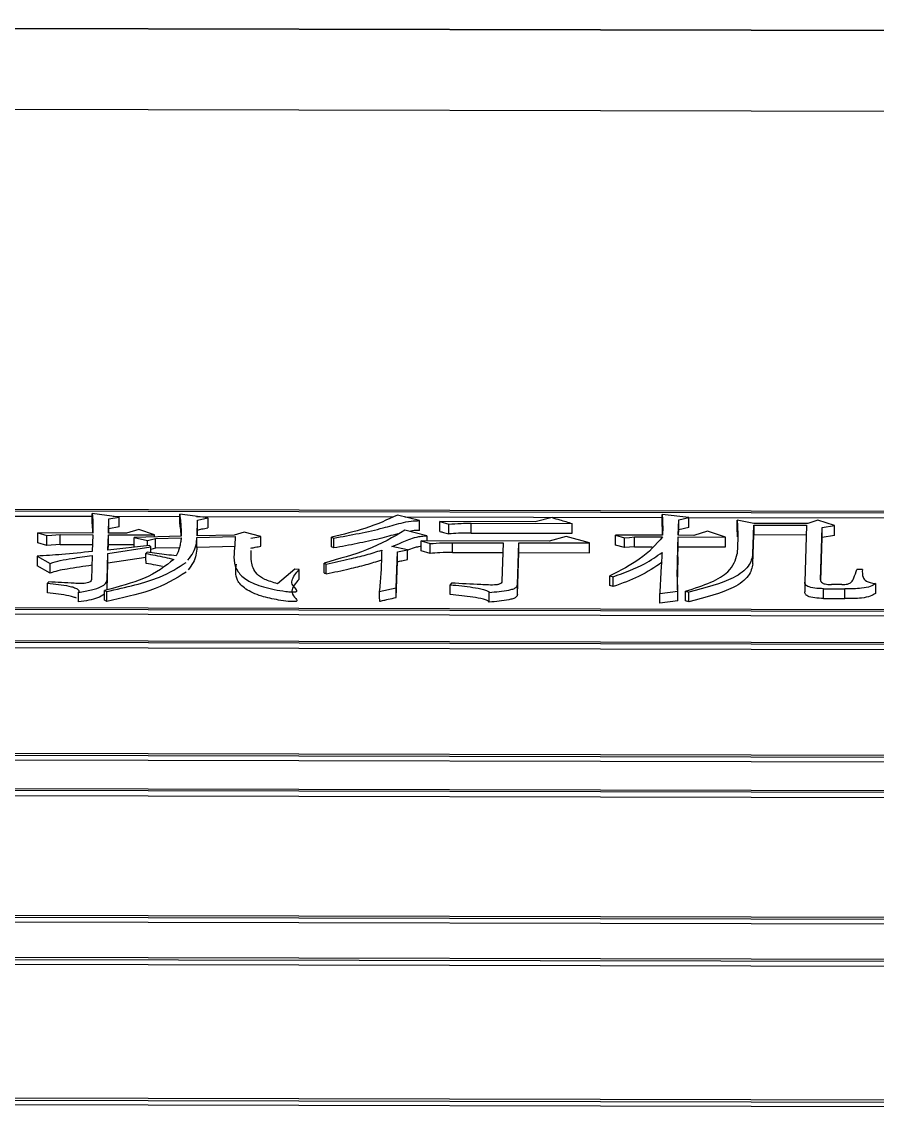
# Model space of a CAD drawing. Header units: millimetres. Extents: x 2448 to 4397, y 790 to 2168.
# Drawn here: x 2868.92 to 2876.34, y 2010.26 to 2019.68 of the extents above; entities that cross this region are included whole.
import ezdxf

# ---------------------------------------------------------------- set-up
doc = ezdxf.new("R2010")
doc.units = ezdxf.units.MM

msp = doc.modelspace()

# ---------------------------------------------------------------- linework, layer by layer
at = {"color": 7, "linetype": 'Continuous', "lineweight": 25}
for p, q in [((2890.9106, 2019.578), (2841.4131, 2019.6838)), ((2845.0129, 2019.6761), (2885.5108, 2019.5896)), ((2845.0114, 2018.9754), (2885.4098, 2018.889)), ((2879.6652, 2015.4249), (2859.8815, 2015.4682)), ((2879.6198, 2015.4124), (2859.9261, 2015.4555)), ((2868.1524, 2015.3948), (2869.5276, 2015.3917)), ((2869.7603, 2015.3847), (2869.5276, 2015.4156)), ((2869.6683, 2015.2452), (2869.6721, 2015.3683)), ((2869.6721, 2015.3683), (2869.7603, 2015.3847)), ((2869.7101, 2015.3913), (2870.2868, 2015.3901)), ((2870.5292, 2015.3775), (2870.2868, 2015.4084)), ((2870.2869, 2015.323), (2870.2868, 2015.4084)), ((2870.4328, 2015.3898), (2872.1376, 2015.386)), ((2870.4366, 2015.2209), (2870.4409, 2015.3583)), ((2870.4409, 2015.3583), (2870.5292, 2015.3775)), ((2872.3682, 2015.3541), (2872.1753, 2015.4015)), ((2872.2392, 2015.3858), (2874.4732, 2015.3809)), ((2872.3683, 2015.2687), (2872.3682, 2015.3541)), ((2872.5436, 2015.26), (2872.5435, 2015.3453)), ((2872.5435, 2015.3453), (2872.6206, 2015.3229)), ((2873.3709, 2015.3435), (2872.5435, 2015.3453)), ((2872.8157, 2015.2455), (2872.8156, 2015.3308)), ((2872.8156, 2015.3308), (2873.6918, 2015.3289)), ((2873.5181, 2015.3792), (2873.3709, 2015.3435)), ((2874.7059, 2015.3794), (2874.4731, 2015.4075)), ((2874.6134, 2015.2259), (2874.6177, 2015.3602)), ((2874.6177, 2015.3602), (2874.7059, 2015.3794)), ((2874.6973, 2015.3804), (2876.9652, 2015.3754)), ((2875.2689, 2015.3282), (2875.1238, 2015.3563)), ((2875.1239, 2015.271), (2875.1238, 2015.3563)), ((2875.8248, 2015.3576), (2875.7362, 2015.3272)), ((2875.9693, 2015.31), (2875.8248, 2015.3576)), ((2869.055, 2015.2465), (2869.1321, 2015.2238)), ((2869.532, 2015.2455), (2869.055, 2015.2465)), ((2869.0551, 2015.1613), (2869.055, 2015.2465)), ((2869.824, 2015.2449), (2869.6683, 2015.2452)), ((2869.6711, 2015.2452), (2869.6722, 2015.2829)), ((2869.7604, 2015.2993), (2869.6722, 2015.2829)), ((2869.9321, 2015.2756), (2869.824, 2015.2449)), ((2870.067, 2015.2302), (2869.9321, 2015.2756)), ((2870.4394, 2015.221), (2870.441, 2015.2729)), ((2870.8466, 2015.2539), (2870.7582, 2015.2287)), ((2870.9914, 2015.2169), (2870.8466, 2015.2539)), ((2872.4325, 2015.2222), (2872.2393, 2015.2705)), ((2872.6207, 2015.2376), (2872.6206, 2015.3229)), ((2872.8157, 2015.2455), (2873.6919, 2015.2436)), ((2874.6162, 2015.2259), (2874.6177, 2015.2748)), ((2874.706, 2015.294), (2874.6177, 2015.2748)), ((2874.8677, 2015.262), (2874.7497, 2015.2256)), ((2875.0219, 2015.2109), (2874.8677, 2015.262)), ((2875.2607, 2015.0645), (2875.2685, 2015.3143)), ((2875.2685, 2015.3143), (2875.726, 2015.3133)), ((2875.7362, 2015.3272), (2875.2689, 2015.3282)), ((2875.726, 2015.3133), (2875.711, 2014.82)), ((2875.8479, 2014.8405), (2875.8617, 2015.2934)), ((2875.8617, 2015.2934), (2875.9693, 2015.31)), ((2869.1322, 2015.1386), (2869.0551, 2015.1613)), ((2869.2493, 2015.1468), (2869.1322, 2015.1386)), ((2869.2492, 2015.232), (2869.5315, 2015.2314)), ((2869.2493, 2015.1468), (2869.2492, 2015.232)), ((2869.2493, 2015.1468), (2869.5289, 2015.1462)), ((2869.5315, 2015.2314), (2869.527, 2015.0857)), ((2869.6637, 2015.0969), (2869.6678, 2015.2311)), ((2869.6664, 2015.0972), (2869.6679, 2015.1459)), ((2869.6678, 2015.2311), (2870.067, 2015.2302)), ((2869.6679, 2015.1459), (2869.8911, 2015.1454)), ((2870.3003, 2015.2184), (2869.891, 2015.2079)), ((2869.891, 2015.2079), (2870.0071, 2015.1821)), ((2870.0071, 2015.1821), (2870.0757, 2015.199)), ((2870.067, 2015.2124), (2870.067, 2015.2302)), ((2870.0757, 2015.199), (2870.2998, 2015.2042)), ((2870.4362, 2015.2067), (2870.7674, 2015.2145)), ((2870.4363, 2015.1216), (2870.4362, 2015.2067)), ((2870.7582, 2015.2287), (2870.4366, 2015.2209)), ((2870.9033, 2015.2), (2870.9914, 2015.2169)), ((2871.6047, 2015.1247), (2871.6046, 2015.2098)), ((2871.6046, 2015.2098), (2871.6238, 2015.2013)), ((2871.6239, 2015.1161), (2871.6238, 2015.2013)), ((2872.3824, 2015.1769), (2872.4596, 2015.1539)), ((2873.4922, 2015.1745), (2872.3824, 2015.1769)), ((2872.3825, 2015.0918), (2872.3824, 2015.1769)), ((2872.4326, 2015.1768), (2872.4326, 2015.2222)), ((2872.4597, 2015.0688), (2872.4596, 2015.1539)), ((2872.6546, 2015.1621), (2873.0926, 2015.1611)), ((2872.6547, 2015.077), (2872.6546, 2015.1621)), ((2873.0926, 2015.1611), (2873.0826, 2014.8287)), ((2873.218, 2014.7986), (2873.2289, 2015.1608)), ((2873.2289, 2015.1608), (2873.8422, 2015.1595)), ((2873.6396, 2015.2167), (2873.4922, 2015.1745)), ((2873.8422, 2015.1595), (2873.6396, 2015.2167)), ((2874.0683, 2015.2271), (2874.1454, 2015.2043)), ((2874.4771, 2015.2262), (2874.0683, 2015.2271)), ((2874.0684, 2015.1419), (2874.0683, 2015.2271)), ((2874.1455, 2015.1191), (2874.0684, 2015.1419)), ((2874.1455, 2015.1191), (2874.1454, 2015.2043)), ((2874.2333, 2015.2126), (2874.4767, 2015.212)), ((2874.6103, 2015.1249), (2874.613, 2015.2118)), ((2874.613, 2015.2118), (2875.0219, 2015.2109)), ((2874.6131, 2015.1266), (2874.613, 2015.2118)), ((2874.7497, 2015.2256), (2874.6134, 2015.2259)), ((2875.1287, 2015.2021), (2875.1244, 2015.0648)), ((2875.2608, 2014.9795), (2875.2686, 2015.229)), ((2875.7261, 2015.228), (2875.2686, 2015.229)), ((2875.8503, 2014.8297), (2875.8618, 2015.2082)), ((2875.9694, 2015.2247), (2875.8618, 2015.2082)), ((2869.526, 2015.051), (2869.5197, 2014.8425)), ((2869.6559, 2014.8392), (2869.6628, 2015.0681)), ((2869.6628, 2015.0681), (2870.0345, 2015.1249)), ((2870.0251, 2015.1364), (2869.6637, 2015.0969)), ((2869.8942, 2015.1221), (2869.8911, 2015.1228)), ((2870.0039, 2015.0789), (2869.9938, 2015.0674)), ((2870.0345, 2015.1249), (2870.0251, 2015.1364)), ((2870.0758, 2015.1139), (2870.0345, 2015.1037)), ((2870.2837, 2015.1187), (2870.0758, 2015.1139)), ((2870.7675, 2015.1294), (2870.4363, 2015.1216)), ((2871.6239, 2015.1162), (2871.6047, 2015.1247)), ((2872.2632, 2015.0999), (2872.1278, 2015.1289)), ((2872.1657, 2014.7709), (2872.1751, 2015.0828)), ((2872.1751, 2015.0828), (2872.2632, 2015.0999)), ((2872.4597, 2015.0688), (2872.3825, 2015.0918)), ((2872.6547, 2015.077), (2873.0927, 2015.076)), ((2873.2181, 2014.714), (2873.229, 2015.0757)), ((2873.229, 2015.0757), (2873.8423, 2015.0744)), ((2874.2334, 2015.1274), (2874.1455, 2015.1191)), ((2874.2334, 2015.1274), (2874.3879, 2015.1271)), ((2874.6104, 2015.0399), (2874.6131, 2015.1266)), ((2874.6131, 2015.1266), (2875.022, 2015.1257)), ((2875.2608, 2014.9795), (2875.2607, 2015.0645)), ((2869.049, 2015.0462), (2869.1635, 2014.982)), ((2869.049, 2015.0462), (2869.0491, 2014.9613)), ((2869.1636, 2014.8972), (2869.0491, 2014.9613)), ((2869.1636, 2014.8972), (2869.1635, 2014.982)), ((2869.6561, 2014.7546), (2869.6629, 2014.9831)), ((2869.9938, 2015.0336), (2869.6629, 2014.9831)), ((2871.5393, 2014.9855), (2871.5585, 2014.9767)), ((2871.5394, 2014.9007), (2871.5393, 2014.9855)), ((2871.5586, 2014.8919), (2871.5585, 2014.9767)), ((2872.1659, 2014.6864), (2872.1752, 2014.9978)), ((2871.2846, 2014.9333), (2871.1348, 2014.8062)), ((2871.3235, 2014.9303), (2871.2846, 2014.9333)), ((2871.3236, 2014.8455), (2871.3235, 2014.9303)), ((2874.0186, 2014.8742), (2874.0475, 2014.8652)), ((2876.2107, 2014.9284), (2876.162, 2014.9285)), ((2869.1492, 2014.8224), (2869.1391, 2014.8105)), ((2869.1392, 2014.7259), (2869.1391, 2014.8105)), ((2869.6561, 2014.7545), (2869.6559, 2014.8392)), ((2872.0187, 2014.7381), (2872.1657, 2014.7709)), ((2872.644, 2014.8118), (2872.6338, 2014.7969)), ((2873.2181, 2014.7139), (2873.218, 2014.7985)), ((2874.0476, 2014.7806), (2874.0187, 2014.7895)), ((2875.711, 2014.82), (2875.7111, 2014.7354)), ((2876.0316, 2014.7984), (2875.944, 2014.7986)), ((2876.3239, 2014.8067), (2876.3241, 2014.7221)), ((2869.6337, 2014.7464), (2869.6529, 2014.7373)), ((2869.6339, 2014.6619), (2869.6337, 2014.7464)), ((2872.9727, 2014.6455), (2872.9726, 2014.73)), ((2874.4522, 2014.7208), (2874.6085, 2014.7415)), ((2874.4523, 2014.6363), (2874.4522, 2014.7208)), ((2874.6767, 2014.7414), (2874.7056, 2014.7323)), ((2874.6768, 2014.6569), (2874.6767, 2014.7414)), ((2875.8748, 2014.7628), (2876.0598, 2014.7624)), ((2875.8749, 2014.6782), (2875.8748, 2014.7628)), ((2875.8749, 2014.6782), (2876.0599, 2014.6778)), ((2876.0599, 2014.6778), (2876.0598, 2014.7624)), ((2859.8552, 2014.6053), (2879.6389, 2014.562)), ((2859.9006, 2014.6193), (2879.5943, 2014.5762)), ((2869.653, 2014.6528), (2869.6339, 2014.6619)), ((2874.6087, 2014.657), (2874.4523, 2014.6363)), ((2874.7057, 2014.6478), (2874.6768, 2014.6569)), ((2859.8553, 2014.5625), (2879.639, 2014.5192)), ((2879.5861, 2014.2854), (2859.8024, 2014.3287)), ((2879.5407, 2014.2709), (2859.847, 2014.314)), ((2859.8471, 2014.2721), (2879.5408, 2014.229)), ((2859.8217, 2013.3537), (2879.5154, 2013.3106)), ((2859.7763, 2013.3377), (2879.56, 2013.2944)), ((2859.7764, 2013.2961), (2879.5601, 2013.2529)), ((2879.5978, 2013.0027), (2859.8141, 2013.0459)), ((2879.5524, 2012.9863), (2859.8587, 2013.0293)), ((2859.8588, 2012.9883), (2879.5525, 2012.9452)), ((2859.8337, 2011.9494), (2879.5274, 2011.9064)), ((2859.7883, 2011.9315), (2879.572, 2011.8883)), ((2859.7884, 2011.891), (2879.5721, 2011.8478)), ((2879.5193, 2011.5375), (2859.7357, 2011.5807)), ((2879.4739, 2011.5192), (2859.7803, 2011.5621)), ((2859.7804, 2011.5221), (2879.4741, 2011.4791)), ((2859.7102, 2010.3438), (2879.4939, 2010.3007)), ((2859.7556, 2010.3636), (2879.4493, 2010.3206)), ((2859.7103, 2010.3047), (2879.494, 2010.2616))]:
    msp.add_line(p, q, dxfattribs=at)
at = {"color": 7, "linetype": 'Continuous', "lineweight": 25, "flags": 128}
for points in [[(2869.5277, 2015.3301), (2869.5277, 2015.378), (2869.5276, 2015.4156)], [(2869.6722, 2015.2829), (2869.6722, 2015.3307), (2869.6721, 2015.3683)], [(2869.7604, 2015.2993), (2869.7603, 2015.3471), (2869.7603, 2015.3847)], [(2870.441, 2015.2729), (2870.441, 2015.3207), (2870.4409, 2015.3583)], [(2870.5292, 2015.3775), (2870.5292, 2015.3297), (2870.5293, 2015.2921)], [(2874.4732, 2015.322), (2874.4732, 2015.3699), (2874.4731, 2015.4075)], [(2874.6177, 2015.2748), (2874.6177, 2015.3226), (2874.6177, 2015.3602)], [(2874.706, 2015.294), (2874.7059, 2015.3418), (2874.7059, 2015.3794)], [(2873.6919, 2015.2436), (2873.6918, 2015.2913), (2873.6918, 2015.3289)], [(2875.2685, 2015.3143), (2875.2685, 2015.2665), (2875.2686, 2015.229)], [(2875.8618, 2015.2082), (2875.8618, 2015.2559), (2875.8617, 2015.2934)], [(2875.9694, 2015.2247), (2875.9694, 2015.2724), (2875.9693, 2015.31)], [(2869.1321, 2015.2238), (2869.1761, 2015.2268), (2869.2127, 2015.2294), (2869.2492, 2015.232)], [(2869.1322, 2015.1386), (2869.1322, 2015.1863), (2869.1321, 2015.2238)], [(2869.6679, 2015.1459), (2869.6679, 2015.1936), (2869.6678, 2015.2311)], [(2869.8911, 2015.1228), (2869.8911, 2015.1705), (2869.891, 2015.2079)], [(2870.0071, 2015.1344), (2870.0071, 2015.1446), (2870.0071, 2015.1821)], [(2870.0758, 2015.1139), (2870.0758, 2015.1615), (2870.0757, 2015.199)], [(2870.9915, 2015.1317), (2870.9915, 2015.1794), (2870.9914, 2015.2169)], [(2873.229, 2015.0757), (2873.229, 2015.1234), (2873.2289, 2015.1608)], [(2873.8423, 2015.0744), (2873.8423, 2015.122), (2873.8422, 2015.1595)], [(2874.1454, 2015.2043), (2874.1894, 2015.2084), (2874.2333, 2015.2126)], [(2874.2334, 2015.1274), (2874.2334, 2015.1751), (2874.2333, 2015.2126)], [(2875.022, 2015.1257), (2875.0219, 2015.1734), (2875.0219, 2015.2109)], [(2869.6629, 2014.9831), (2869.6628, 2015.0307), (2869.6628, 2015.0681)], [(2869.9939, 2014.9824), (2869.9938, 2015.03), (2869.9938, 2015.0674)], [(2870.0346, 2015.0752), (2870.0345, 2015.0875), (2870.0345, 2015.1249)], [(2872.1752, 2014.9978), (2872.1751, 2015.0454), (2872.1751, 2015.0828)], [(2872.2633, 2015.0149), (2872.2633, 2015.0625), (2872.2632, 2015.0999)], [(2871.5394, 2014.9007), (2871.5442, 2014.8985), (2871.549, 2014.8963), (2871.5538, 2014.8941), (2871.5586, 2014.8919)], [(2874.0187, 2014.7895), (2874.0187, 2014.8265), (2874.0186, 2014.8503), (2874.0186, 2014.8742)], [(2874.0476, 2014.7806), (2874.0476, 2014.8175), (2874.0475, 2014.8414), (2874.0475, 2014.8652)], [(2872.1659, 2014.6864), (2872.1658, 2014.7337), (2872.1657, 2014.7709)], [(2872.6339, 2014.7123), (2872.6339, 2014.7546), (2872.6338, 2014.7969)], [(2869.4095, 2014.6473), (2869.4095, 2014.6723), (2869.4094, 2014.6973), (2869.4094, 2014.7318)], [(2869.653, 2014.6528), (2869.653, 2014.6835), (2869.653, 2014.7104), (2869.6529, 2014.7373)], [(2872.0187, 2014.7381), (2872.0188, 2014.6908), (2872.0189, 2014.6536)], [(2874.6087, 2014.657), (2874.6086, 2014.7043), (2874.6085, 2014.7415)], [(2874.7057, 2014.6478), (2874.7057, 2014.6846), (2874.7056, 2014.7085), (2874.7056, 2014.7323)]]:
    msp.add_lwpolyline(points, dxfattribs=at)
at = {"color": 7, "linetype": 'Continuous', "lineweight": 25}
for points, knots in [([(2869.5276, 2015.4156), (2869.5294, 2015.3926), (2869.5326, 2015.3531), (2869.533, 2015.2963), (2869.5323, 2015.2624), (2869.532, 2015.2455)], [0, 0, 0, 0, 0.408108, 0.704038, 1, 1, 1, 1]), ([(2870.2868, 2015.4084), (2870.2894, 2015.3862), (2870.2944, 2015.3438), (2870.2982, 2015.2804), (2870.2996, 2015.239), (2870.3003, 2015.2184)], [0, 0, 0, 0, 0.354442, 0.677204, 1, 1, 1, 1]), ([(2872.1753, 2015.4015), (2872.0882, 2015.3609), (2871.9305, 2015.2876), (2871.7053, 2015.2339), (2871.6046, 2015.2098)], [0, 0, 0, 0, 0.552425, 1, 1, 1, 1]), ([(2871.6238, 2015.2013), (2871.6973, 2015.215), (2871.8444, 2015.2423), (2872.0437, 2015.2852), (2872.1767, 2015.3269), (2872.285, 2015.3496), (2872.3432, 2015.3528), (2872.3682, 2015.3541)], [0, 0, 0, 0, 0.285819, 0.571901, 0.802769, 0.915178, 1, 1, 1, 1]), ([(2872.6206, 2015.3229), (2872.6565, 2015.3256), (2872.7207, 2015.3304), (2872.7866, 2015.3307), (2872.8156, 2015.3308)], [0, 0, 0, 0, 0.558776, 1, 1, 1, 1]), ([(2873.5181, 2015.3792), (2873.5402, 2015.3728), (2873.5802, 2015.3613), (2873.6381, 2015.3445), (2873.6739, 2015.3341), (2873.6918, 2015.3289)], [0, 0, 0, 0, 0.38189, 0.690945, 1, 1, 1, 1]), ([(2874.4731, 2015.4075), (2874.4746, 2015.3875), (2874.4775, 2015.3476), (2874.4782, 2015.2872), (2874.4775, 2015.2465), (2874.4771, 2015.2262)], [0, 0, 0, 0, 0.334335, 0.667146, 1, 1, 1, 1]), ([(2875.1238, 2015.3563), (2875.1253, 2015.3368), (2875.128, 2015.3016), (2875.1293, 2015.2502), (2875.1289, 2015.2181), (2875.1287, 2015.2021)], [0, 0, 0, 0, 0.382414, 0.691185, 1, 1, 1, 1]), ([(2869.5321, 2015.2541), (2869.5319, 2015.2627), (2869.5311, 2015.2882), (2869.5291, 2015.3135), (2869.5277, 2015.3301)], [0, 0, 0, 0, 0.339302, 1, 1, 1, 1]), ([(2870.2869, 2015.323), (2870.2896, 2015.301), (2870.2938, 2015.2663), (2870.2958, 2015.2312), (2870.2965, 2015.2183)], [0, 0, 0, 0, 0.633392, 1, 1, 1, 1]), ([(2870.441, 2015.2729), (2870.4534, 2015.2756), (2870.4743, 2015.2801), (2870.5037, 2015.2865), (2870.5208, 2015.2902), (2870.5293, 2015.2921)], [0, 0, 0, 0, 0.4210577, 0.7105284, 1, 1, 1, 1]), ([(2872.2393, 2015.2705), (2872.1398, 2015.2107), (2871.9601, 2015.1025), (2871.6692, 2015.0216), (2871.5393, 2014.9855)], [0, 0, 0, 0, 0.553438, 1, 1, 1, 1]), ([(2872.1792, 2015.2395), (2872.1266, 2015.2248), (2872.0157, 2015.1938), (2871.8269, 2015.1537), (2871.6917, 2015.1287), (2871.6239, 2015.1161)], [0, 0, 0, 0, 0.309598, 0.653683, 1, 1, 1, 1]), ([(2872.3683, 2015.2687), (2872.3466, 2015.2681), (2872.3152, 2015.2671), (2872.2887, 2015.2618), (2872.2805, 2015.2602)], [0, 0, 0, 0, 0.691358, 1, 1, 1, 1]), ([(2872.5436, 2015.26), (2872.5546, 2015.2568), (2872.573, 2015.2514), (2872.5987, 2015.244), (2872.6134, 2015.2397), (2872.6207, 2015.2376)], [0, 0, 0, 0, 0.429892, 0.714946, 1, 1, 1, 1]), ([(2872.8157, 2015.2455), (2872.7787, 2015.2452), (2872.7128, 2015.2448), (2872.6488, 2015.2398), (2872.6207, 2015.2376)], [0, 0, 0, 0, 0.561154, 1, 1, 1, 1]), ([(2874.4773, 2015.2366), (2874.4771, 2015.2451), (2874.4766, 2015.2738), (2874.4746, 2015.3021), (2874.4732, 2015.322)], [0, 0, 0, 0, 0.295884, 1, 1, 1, 1]), ([(2875.1277, 2015.2117), (2875.1276, 2015.2156), (2875.1269, 2015.2355), (2875.1252, 2015.2552), (2875.1239, 2015.271)], [0, 0, 0, 0, 0.198252, 1, 1, 1, 1]), ([(2870.2998, 2015.2042), (2870.2977, 2015.1903), (2870.2936, 2015.1625), (2870.2836, 2015.1099), (2870.2667, 2015.0712), (2870.256, 2015.0465)], [0, 0, 0, 0, 0.266205, 0.53243, 1, 1, 1, 1]), ([(2870.3583, 2015.0099), (2870.3751, 2015.0324), (2870.4079, 2015.0761), (2870.4307, 2015.1422), (2870.4343, 2015.1852), (2870.4362, 2015.2067)], [0, 0, 0, 0, 0.34508, 0.671429, 1, 1, 1, 1]), ([(2870.7674, 2015.2145), (2870.7661, 2015.1812), (2870.7622, 2015.081), (2870.7424, 2014.9506), (2870.862, 2014.8354), (2871.0047, 2014.774), (2871.1538, 2014.7453), (2871.2491, 2014.7349), (2871.2771, 2014.7345), (2871.2895, 2014.7356), (2871.2969, 2014.7371), (2871.3019, 2014.7398), (2871.3047, 2014.7449), (2871.2963, 2014.763), (2871.2598, 2014.7914), (2871.2582, 2014.8535), (2871.2965, 2014.8985), (2871.3235, 2014.9303)], [0, 0, 0, 0, 0.135842, 0.407887, 0.507258, 0.605791, 0.704384, 0.728235, 0.737085, 0.740971, 0.7449, 0.748296, 0.752624, 0.764537, 0.817613, 0.871305, 1, 1, 1, 1]), ([(2872.1278, 2015.1289), (2872.1577, 2015.1411), (2872.2069, 2015.1613), (2872.2754, 2015.1893), (2872.3283, 2015.2084), (2872.3843, 2015.219), (2872.4163, 2015.2211), (2872.4325, 2015.2222)], [0, 0, 0, 0, 0.335448, 0.552754, 0.772144, 0.884854, 1, 1, 1, 1]), ([(2872.4596, 2015.1539), (2872.4955, 2015.1567), (2872.5597, 2015.1616), (2872.6255, 2015.1619), (2872.6546, 2015.1621)], [0, 0, 0, 0, 0.558776, 1, 1, 1, 1]), ([(2874.4767, 2015.212), (2874.42, 2015.1461), (2874.3181, 2015.0275), (2874.1106, 2014.9213), (2874.0186, 2014.8742)], [0, 0, 0, 0, 0.556561, 1, 1, 1, 1]), ([(2869.527, 2015.0857), (2869.4397, 2015.0758), (2869.2836, 2015.0582), (2869.1207, 2015.0498), (2869.049, 2015.0462)], [0, 0, 0, 0, 0.559382, 1, 1, 1, 1]), ([(2869.1635, 2014.982), (2869.1912, 2014.991), (2869.2475, 2015.0091), (2869.3755, 2015.0293), (2869.4688, 2015.0428), (2869.526, 2015.051)], [0, 0, 0, 0, 0.272712, 0.554125, 1, 1, 1, 1]), ([(2869.9938, 2015.0674), (2870.0208, 2015.0628), (2870.0765, 2015.0532), (2870.1571, 2015.0365), (2870.2094, 2015.0239), (2870.2357, 2015.0175)], [0, 0, 0, 0, 0.31956, 0.659102, 1, 1, 1, 1]), ([(2870.256, 2015.0465), (2870.228, 2015.0504), (2870.1724, 2015.058), (2870.0882, 2015.0687), (2870.032, 2015.0755), (2870.0039, 2015.0789)], [0, 0, 0, 0, 0.336103, 0.668008, 1, 1, 1, 1]), ([(2870.4363, 2015.1216), (2870.4344, 2015.0992), (2870.4307, 2015.0553), (2870.4059, 2014.9894), (2870.3748, 2014.9465), (2870.3592, 2014.925)], [0, 0, 0, 0, 0.342151, 0.66968, 1, 1, 1, 1]), ([(2870.9034, 2015.1149), (2870.9164, 2015.1174), (2870.9375, 2015.1214), (2870.9669, 2015.127), (2870.9833, 2015.1301), (2870.9915, 2015.1317)], [0, 0, 0, 0, 0.440603, 0.720301, 1, 1, 1, 1]), ([(2871.1348, 2014.8062), (2871.095, 2014.8178), (2871.0164, 2014.8409), (2870.9307, 2014.9076), (2870.9036, 2014.9939), (2870.9054, 2015.0609), (2870.9063, 2015.0928)], [0, 0, 0, 0, 0.169134, 0.333556, 0.682876, 1, 1, 1, 1]), ([(2871.5585, 2014.9767), (2871.6262, 2014.991), (2871.745, 2015.0161), (2871.9073, 2015.0559), (2871.9951, 2015.0836), (2872.0392, 2015.0975)], [0, 0, 0, 0, 0.39741, 0.697566, 1, 1, 1, 1]), ([(2872.0392, 2015.0975), (2872.0387, 2015.0755), (2872.0369, 2015.0058), (2872.0327, 2014.8866), (2872.0234, 2014.7876), (2872.0187, 2014.7381)], [0, 0, 0, 0, 0.187849, 0.59388, 1, 1, 1, 1]), ([(2872.2632, 2015.0988), (2872.2675, 2015.1005), (2872.2914, 2015.1101), (2872.3273, 2015.1235), (2872.3689, 2015.1303), (2872.3825, 2015.1325)], [0, 0, 0, 0, 0.128037, 0.715637, 1, 1, 1, 1]), ([(2872.6547, 2015.077), (2872.6177, 2015.0767), (2872.5518, 2015.0762), (2872.4878, 2015.0711), (2872.4597, 2015.0688)], [0, 0, 0, 0, 0.561154, 1, 1, 1, 1]), ([(2874.0475, 2014.8652), (2874.1452, 2014.9018), (2874.3184, 2014.9666), (2874.4257, 2015.044), (2874.4725, 2015.0778)], [0, 0, 0, 0, 0.56445, 1, 1, 1, 1]), ([(2874.4725, 2015.0778), (2874.4699, 2015.0336), (2874.4651, 2014.953), (2874.4584, 2014.8338), (2874.4542, 2014.7584), (2874.4522, 2014.7208)], [0, 0, 0, 0, 0.378131, 0.689062, 1, 1, 1, 1]), ([(2874.6085, 2014.7415), (2874.607, 2014.7855), (2874.604, 2014.8727), (2874.6058, 2015.0005), (2874.6088, 2015.0834), (2874.6103, 2015.1249)], [0, 0, 0, 0, 0.337673, 0.668818, 1, 1, 1, 1]), ([(2874.6767, 2014.7414), (2874.754, 2014.7659), (2874.9067, 2014.8144), (2875.085, 2014.9257), (2875.1095, 2015.0123), (2875.1244, 2015.0648)], [0, 0, 0, 0, 0.287843, 0.56827, 1, 1, 1, 1]), ([(2875.2607, 2015.0645), (2875.253, 2015.0289), (2875.2374, 2014.9572), (2875.0787, 2014.8312), (2874.8482, 2014.7701), (2874.7056, 2014.7323)], [0, 0, 0, 0, 0.273626, 0.550593, 1, 1, 1, 1]), ([(2869.5261, 2014.9661), (2869.4536, 2014.9555), (2869.3528, 2014.9408), (2869.2264, 2014.9194), (2869.1843, 2014.9045), (2869.1636, 2014.8972)], [0, 0, 0, 0, 0.566247, 0.786872, 1, 1, 1, 1]), ([(2870.2357, 2015.0175), (2870.1614, 2014.9587), (2870.0269, 2014.852), (2869.7555, 2014.7791), (2869.6337, 2014.7464)], [0, 0, 0, 0, 0.551537, 1, 1, 1, 1]), ([(2869.6529, 2014.7373), (2869.8195, 2014.7752), (2870.1128, 2014.8418), (2870.2728, 2014.946), (2870.342, 2014.9911)], [0, 0, 0, 0, 0.567866, 1, 1, 1, 1]), ([(2870.1369, 2014.9554), (2870.118, 2014.9594), (2870.0719, 2014.9693), (2870.0229, 2014.9775), (2869.9939, 2014.9824)], [0, 0, 0, 0, 0.407205, 1, 1, 1, 1]), ([(2871.3236, 2014.8455), (2871.2924, 2014.8114), (2871.2454, 2014.7602), (2871.2714, 2014.6972), (2871.3028, 2014.67), (2871.3042, 2014.6578), (2871.3, 2014.6539), (2871.2943, 2014.6519), (2871.2848, 2014.6505), (2871.262, 2014.6497), (2871.1841, 2014.6563), (2871.0913, 2014.6732), (2870.9593, 2014.707), (2870.8476, 2014.759), (2870.7613, 2014.8564), (2870.772, 2014.9288), (2870.7788, 2014.9753)], [0, 0, 0, 0, 0.17306, 0.260559, 0.303426, 0.314241, 0.318474, 0.322747, 0.32746, 0.335556, 0.360343, 0.45932, 0.508272, 0.634535, 0.765802, 1, 1, 1, 1]), ([(2871.5586, 2014.8919), (2871.6257, 2014.906), (2871.7442, 2014.931), (2871.9065, 2014.9707), (2871.9949, 2014.9985), (2872.0393, 2015.0125)], [0, 0, 0, 0, 0.393676, 0.695683, 1, 1, 1, 1]), ([(2872.1752, 2014.9978), (2872.1881, 2015.0003), (2872.2093, 2015.0044), (2872.2387, 2015.0101), (2872.2551, 2015.0133), (2872.2633, 2015.0149)], [0, 0, 0, 0, 0.440658, 0.720329, 1, 1, 1, 1]), ([(2874.4726, 2014.9928), (2874.411, 2014.95), (2874.3001, 2014.873), (2874.1254, 2014.809), (2874.0476, 2014.7806)], [0, 0, 0, 0, 0.555018, 1, 1, 1, 1]), ([(2874.6104, 2015.0399), (2874.6089, 2014.9976), (2874.607, 2014.9447), (2874.6057, 2014.8849), (2874.6055, 2014.8678), (2874.6054, 2014.8616)], [0, 0, 0, 0, 0.716678, 0.895847, 1, 1, 1, 1]), ([(2875.2608, 2014.9795), (2875.2531, 2014.944), (2875.2375, 2014.8724), (2875.0787, 2014.7465), (2874.8483, 2014.6855), (2874.7057, 2014.6478)], [0, 0, 0, 0, 0.273526, 0.550444, 1, 1, 1, 1]), ([(2870.3421, 2014.9062), (2870.2496, 2014.8492), (2870.0816, 2014.7457), (2869.7859, 2014.6816), (2869.653, 2014.6528)], [0, 0, 0, 0, 0.550678, 1, 1, 1, 1]), ([(2876.0316, 2014.7984), (2876.0404, 2014.7986), (2876.0579, 2014.7989), (2876.0831, 2014.8029), (2876.1027, 2014.81), (2876.127, 2014.8277), (2876.1419, 2014.8682), (2876.154, 2014.9046), (2876.162, 2014.9285)], [0, 0, 0, 0, 0.06, 0.119018, 0.1855836, 0.2512122, 0.5081781, 1, 1, 1, 1]), ([(2876.2107, 2014.9284), (2876.2102, 2014.9064), (2876.2094, 2014.8729), (2876.2299, 2014.8319), (2876.2789, 2014.8148), (2876.3088, 2014.8094), (2876.3239, 2014.8067)], [0, 0, 0, 0, 0.4918171, 0.7486426, 0.872524, 1, 1, 1, 1]), ([(2869.1391, 2014.8105), (2869.2038, 2014.8039), (2869.285, 2014.7955), (2869.3668, 2014.7752), (2869.398, 2014.7623), (2869.4146, 2014.747), (2869.4111, 2014.7368), (2869.4094, 2014.7318)], [0, 0, 0, 0, 0.515011, 0.646335, 0.77405, 0.887682, 1, 1, 1, 1]), ([(2869.52, 2014.8425), (2869.5194, 2014.8369), (2869.5184, 2014.8257), (2869.4862, 2014.8099), (2869.4279, 2014.807), (2869.3165, 2014.8122), (2869.2231, 2014.8179), (2869.1492, 2014.8224)], [0, 0, 0, 0, 0.1108228, 0.2228045, 0.351454, 0.4868122, 1, 1, 1, 1]), ([(2869.4094, 2014.7318), (2869.4474, 2014.7376), (2869.5221, 2014.7491), (2869.6043, 2014.7766), (2869.6492, 2014.8083), (2869.6537, 2014.8289), (2869.6559, 2014.8392)], [0, 0, 0, 0, 0.291564, 0.573559, 0.788281, 1, 1, 1, 1]), ([(2872.6338, 2014.7969), (2872.7006, 2014.7903), (2872.8016, 2014.7803), (2872.9074, 2014.7608), (2872.9595, 2014.7455), (2872.9682, 2014.7351), (2872.9726, 2014.73)], [0, 0, 0, 0, 0.5106118, 0.7722813, 0.8885443, 1, 1, 1, 1]), ([(2873.0827, 2014.8287), (2873.0823, 2014.8228), (2873.0815, 2014.8133), (2873.0611, 2014.8018), (2873.0238, 2014.7931), (2872.9656, 2014.7953), (2872.8372, 2014.8003), (2872.7296, 2014.8067), (2872.644, 2014.8118)], [0, 0, 0, 0, 0.100669, 0.161918, 0.224929, 0.356621, 0.488523, 1, 1, 1, 1]), ([(2872.9726, 2014.73), (2873.0308, 2014.7354), (2873.1038, 2014.7422), (2873.18, 2014.7591), (2873.2125, 2014.7755), (2873.2159, 2014.7896), (2873.218, 2014.7986)], [0, 0, 0, 0, 0.517418, 0.648637, 0.775554, 1, 1, 1, 1]), ([(2874.6052, 2014.7955), (2874.6052, 2014.7913), (2874.6052, 2014.7817), (2874.6055, 2014.7667), (2874.6057, 2014.7557), (2874.6059, 2014.7503)], [0, 0, 0, 0, 0.27713, 0.638565, 1, 1, 1, 1]), ([(2875.8748, 2014.7628), (2875.8482, 2014.7634), (2875.7961, 2014.7645), (2875.7359, 2014.7801), (2875.7131, 2014.8007), (2875.7117, 2014.8136), (2875.711, 2014.82)], [0, 0, 0, 0, 0.295403, 0.576849, 0.789679, 1, 1, 1, 1]), ([(2875.8479, 2014.8405), (2875.8482, 2014.8357), (2875.849, 2014.8259), (2875.8606, 2014.8139), (2875.8791, 2014.8056), (2875.9055, 2014.7998), (2875.9288, 2014.799), (2875.944, 2014.7986)], [0, 0, 0, 0, 0.23982, 0.481607, 0.612853, 0.747788, 1, 1, 1, 1]), ([(2876.3239, 2014.8067), (2876.3111, 2014.7979), (2876.2851, 2014.7799), (2876.1882, 2014.7602), (2876.1091, 2014.7616), (2876.0598, 2014.7624)], [0, 0, 0, 0, 0.268054, 0.543463, 1, 1, 1, 1]), ([(2869.3905, 2014.6794), (2869.3827, 2014.6831), (2869.365, 2014.6915), (2869.2841, 2014.7107), (2869.2035, 2014.7191), (2869.1392, 2014.7259)], [0, 0, 0, 0, 0.135837, 0.311377, 1, 1, 1, 1]), ([(2869.6338, 2014.715), (2869.6155, 2014.7034), (2869.5662, 2014.6721), (2869.47, 2014.6569), (2869.4095, 2014.6473)], [0, 0, 0, 0, 0.37052, 1, 1, 1, 1]), ([(2872.0189, 2014.6536), (2872.0315, 2014.6565), (2872.0567, 2014.6621), (2872.1057, 2014.673), (2872.1421, 2014.6811), (2872.1659, 2014.6864)], [0, 0, 0, 0, 0.257362, 0.514724, 1, 1, 1, 1]), ([(2872.9727, 2014.6455), (2872.9684, 2014.6506), (2872.9596, 2014.661), (2872.9075, 2014.6763), (2872.8017, 2014.6957), (2872.7007, 2014.7057), (2872.6339, 2014.7123)], [0, 0, 0, 0, 0.111364, 0.227591, 0.48927, 1, 1, 1, 1]), ([(2873.2181, 2014.714), (2873.216, 2014.705), (2873.2126, 2014.6909), (2873.1801, 2014.6746), (2873.1039, 2014.6577), (2873.0309, 2014.6509), (2872.9727, 2014.6455)], [0, 0, 0, 0, 0.224272, 0.35114, 0.482372, 1, 1, 1, 1]), ([(2875.8749, 2014.6782), (2875.8483, 2014.6788), (2875.7962, 2014.6799), (2875.736, 2014.6955), (2875.7132, 2014.7161), (2875.7118, 2014.729), (2875.7111, 2014.7354)], [0, 0, 0, 0, 0.295599, 0.577096, 0.789822, 1, 1, 1, 1]), ([(2876.3241, 2014.7221), (2876.3112, 2014.7133), (2876.2852, 2014.6954), (2876.1883, 2014.6757), (2876.1092, 2014.677), (2876.0599, 2014.6778)], [0, 0, 0, 0, 0.267885, 0.543291, 1, 1, 1, 1])]:
    msp.add_open_spline(points, degree=3, knots=knots, dxfattribs=at)

doc.saveas('drawing.dxf')
